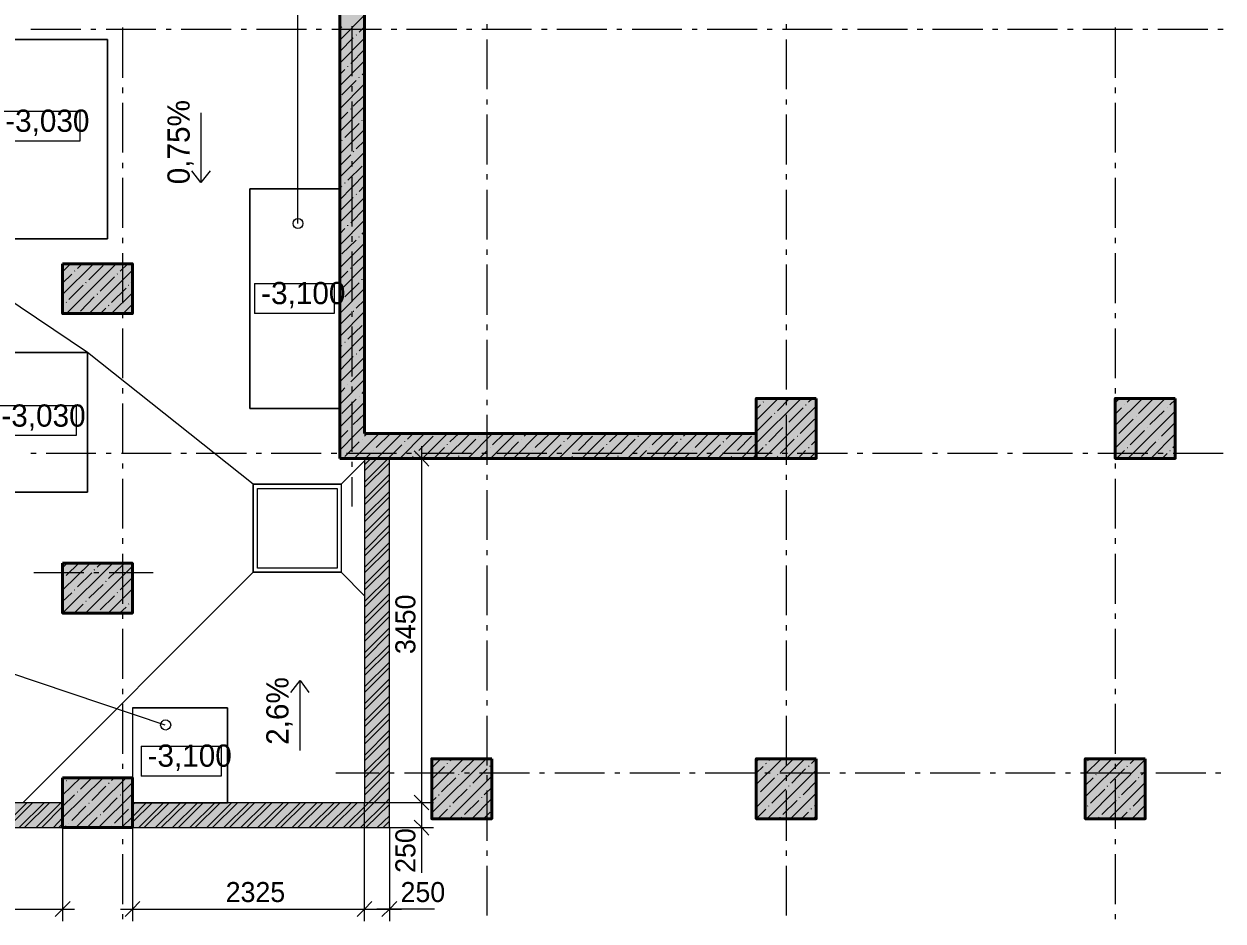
# Model space of a CAD drawing. Header units: millimetres. Extents: x -401725 to 250493, y 305116 to 802890.
# Drawn here: x -375120.402 to -375115.671, y 508982.904 to 508986.443 of the extents above; entities that cross this region are included whole.
import ezdxf

# ---------------------------------------------------------------- set-up
doc = ezdxf.new("R2010")
doc.units = ezdxf.units.MM
doc.layers.add('PDF _Геометрия', color=7, linetype='Continuous', true_color=0x1d1d1d)
doc.layers.add('PDF _Сплошная заливка', color=7, linetype='Continuous', true_color=0xffffff)
doc.layers.add('PDF _Текст', color=7, linetype='Continuous')

msp = doc.modelspace()

# ---------------------------------------------------------------- linework, layer by layer
at = {"layer": 'PDF _Геометрия', "color": 7, "lineweight": 9}
for points in [[(-375119.1564, 508984.8271), (-375119.1564, 508984.9254), (-375119.5114, 508984.9254), (-375119.5114, 508985.7921), (-375119.1564, 508985.7921), (-375119.1564, 508987.7603)], [(-375119.3214, 508985.6555), (-375119.3214, 508987.2421)], [(-375120.3747, 508986.4221), (-375120.1781, 508986.4221)], [(-375120.1381, 508986.4221), (-375120.1181, 508986.4221)], [(-375120.0781, 508986.4221), (-375119.8814, 508986.4221)], [(-375120.0131, 508986.4288), (-375120.0131, 508986.2305)], [(-375119.8414, 508986.4221), (-375119.8214, 508986.4221)], [(-375119.7814, 508986.4221), (-375119.5847, 508986.4221)], [(-375119.5447, 508986.4221), (-375119.5247, 508986.4221)], [(-375119.4847, 508986.4221), (-375119.2881, 508986.4221)], [(-375119.2497, 508986.4221), (-375119.2281, 508986.4221)], [(-375119.1881, 508986.4221), (-375118.9914, 508986.4221)], [(-375119.1081, 508986.4338), (-375119.1081, 508986.2371)], [(-375118.9531, 508986.4221), (-375118.9314, 508986.4221)], [(-375118.8931, 508986.4221), (-375118.6947, 508986.4221)], [(-375118.6564, 508986.4221), (-375118.6347, 508986.4221)], [(-375118.5964, 508986.4221), (-375118.3997, 508986.4221)], [(-375118.5764, 508986.4421), (-375118.5764, 508986.4221)], [(-375118.3597, 508986.4221), (-375118.3381, 508986.4221)], [(-375118.2997, 508986.4221), (-375118.1031, 508986.4221)], [(-375118.0631, 508986.4221), (-375118.0431, 508986.4221)], [(-375118.0031, 508986.4221), (-375117.8064, 508986.4221)], [(-375117.7664, 508986.4221), (-375117.7464, 508986.4221)], [(-375117.7064, 508986.4221), (-375117.5097, 508986.4221)], [(-375117.4697, 508986.4221), (-375117.4497, 508986.4221)], [(-375117.4097, 508986.4221), (-375117.2131, 508986.4221)], [(-375117.3947, 508986.4421), (-375117.3947, 508986.4221)], [(-375117.1747, 508986.4221), (-375117.1531, 508986.4221)], [(-375117.1131, 508986.4221), (-375116.9164, 508986.4221)], [(-375116.8781, 508986.4221), (-375116.8564, 508986.4221)], [(-375116.8181, 508986.4221), (-375116.6197, 508986.4221)], [(-375116.5814, 508986.4221), (-375116.5597, 508986.4221)], [(-375116.5214, 508986.4221), (-375116.3247, 508986.4221)], [(-375116.2847, 508986.4221), (-375116.2631, 508986.4221)], [(-375116.2247, 508986.4221), (-375116.0281, 508986.4221)], [(-375116.0964, 508986.4288), (-375116.0964, 508986.2305)], [(-375115.9881, 508986.4221), (-375115.9681, 508986.4221)], [(-375115.9281, 508986.4221), (-375115.7314, 508986.4221)], [(-375115.6914, 508986.4221), (-375115.6714, 508986.4221)], [(-375118.5764, 508986.3821), (-375118.5764, 508986.1855)], [(-375117.3947, 508986.3821), (-375117.3947, 508986.1855)], [(-375120.0131, 508986.1921), (-375120.0131, 508986.1705)], [(-375119.1081, 508986.1971), (-375119.1081, 508986.1771)], [(-375116.0964, 508986.1921), (-375116.0964, 508986.1705)], [(-375118.5764, 508986.1455), (-375118.5764, 508986.1255)], [(-375117.3947, 508986.1455), (-375117.3947, 508986.1255)], [(-375120.4964, 508986.0988), (-375120.1814, 508986.0988), (-375120.1814, 508985.9805), (-375120.4964, 508985.9805)], [(-375120.0131, 508986.1321), (-375120.0131, 508985.9355)], [(-375119.7047, 508986.0921), (-375119.7047, 508985.8171)], [(-375119.1081, 508986.1371), (-375119.1081, 508985.9405)], [(-375116.0964, 508986.1321), (-375116.0964, 508985.9355)], [(-375120.1514, 508985.1471), (-375121.5497, 508986.0871)], [(-375118.5764, 508986.0855), (-375118.5764, 508985.8888)], [(-375117.3947, 508986.0855), (-375117.3947, 508985.8888)], [(-375119.1081, 508985.9021), (-375119.1081, 508985.8805)], [(-375120.0131, 508985.8955), (-375120.0131, 508985.8738)], [(-375119.6681, 508985.8638), (-375119.7047, 508985.8171), (-375119.7397, 508985.8638)], [(-375116.0964, 508985.8955), (-375116.0964, 508985.8738)], [(-375120.0131, 508985.8355), (-375120.0131, 508985.6388)], [(-375119.1081, 508985.8405), (-375119.1081, 508985.6438)], [(-375118.5764, 508985.8505), (-375118.5764, 508985.8288)], [(-375117.3947, 508985.8505), (-375117.3947, 508985.8288)], [(-375116.0964, 508985.8355), (-375116.0964, 508985.6388)], [(-375118.5764, 508985.7888), (-375118.5764, 508985.5921)], [(-375117.3947, 508985.7888), (-375117.3947, 508985.5921)], [(-375120.0131, 508985.5988), (-375120.0131, 508985.5788)], [(-375119.1081, 508985.6055), (-375119.1081, 508985.5838)], [(-375116.0964, 508985.5988), (-375116.0964, 508985.5788)], [(-375120.0131, 508985.5388), (-375120.0131, 508985.3421)], [(-375119.1081, 508985.5455), (-375119.1081, 508985.3471)], [(-375118.5764, 508985.5538), (-375118.5764, 508985.5321)], [(-375117.3947, 508985.5538), (-375117.3947, 508985.5321)], [(-375116.0964, 508985.5388), (-375116.0964, 508985.3421)], [(-375118.5764, 508985.4938), (-375118.5764, 508985.2955)], [(-375117.3947, 508985.4938), (-375117.3947, 508985.2955)], [(-375119.4931, 508985.4188), (-375119.4931, 508985.3005)], [(-375119.493, 508985.4188), (-375119.1781, 508985.4188), (-375119.1781, 508985.3005), (-375119.493, 508985.3005)], [(-375120.0131, 508985.3021), (-375120.0131, 508985.2821)], [(-375119.1081, 508985.3088), (-375119.1081, 508985.2871)], [(-375116.0964, 508985.3021), (-375116.0964, 508985.2821)], [(-375120.0131, 508985.2421), (-375120.0131, 508985.0455)], [(-375119.1081, 508985.2488), (-375119.1081, 508985.0521)], [(-375118.5764, 508985.2571), (-375118.5764, 508985.2355)], [(-375117.3947, 508985.2571), (-375117.3947, 508985.2355)], [(-375116.0964, 508985.2421), (-375116.0964, 508985.0455)], [(-375118.5764, 508985.1971), (-375118.5764, 508985.0005)], [(-375117.3947, 508985.1971), (-375117.3947, 508985.0005)], [(-375119.4981, 508984.6271), (-375120.1514, 508985.1471)], [(-375120.0131, 508985.0055), (-375120.0131, 508984.9855)], [(-375119.1081, 508985.0121), (-375119.1081, 508984.9905)], [(-375116.0964, 508985.0055), (-375116.0964, 508984.9855)], [(-375118.5764, 508984.9605), (-375118.5764, 508984.9388)], [(-375117.3947, 508984.9605), (-375117.3947, 508984.9388)], [(-375120.5114, 508984.9371), (-375120.1964, 508984.9371), (-375120.1964, 508984.8188), (-375120.5114, 508984.8188)], [(-375120.0131, 508984.9455), (-375120.0131, 508984.7488)], [(-375119.1081, 508984.9521), (-375119.1081, 508984.7555)], [(-375116.0964, 508984.9455), (-375116.0964, 508984.7488)], [(-375118.5764, 508984.9005), (-375118.5764, 508984.7038)], [(-375117.3947, 508984.9005), (-375117.3947, 508984.7038)], [(-375118.7864, 508983.3705), (-375118.8331, 508983.3705), (-375118.8331, 508984.7771)], [(-375120.3547, 508984.7488), (-375120.3747, 508984.7488)], [(-375120.1181, 508984.7488), (-375120.3147, 508984.7488)], [(-375120.0581, 508984.7488), (-375120.0781, 508984.7488)], [(-375119.8214, 508984.7488), (-375120.0181, 508984.7488)], [(-375119.7614, 508984.7488), (-375119.7831, 508984.7488)], [(-375119.5247, 508984.7488), (-375119.7231, 508984.7488)], [(-375119.4647, 508984.7488), (-375119.4864, 508984.7488)], [(-375119.2297, 508984.7488), (-375119.4264, 508984.7488)], [(-375119.1681, 508984.7488), (-375119.1897, 508984.7488)], [(-375119.1481, 508984.7288), (-375119.1564, 508984.7288)], [(-375119.0581, 508984.7188), (-375119.1514, 508984.6271), (-375119.1514, 508984.2805)], [(-375119.1481, 508984.7288), (-375119.0581, 508984.7288), (-375119.0581, 508983.3705)], [(-375118.9331, 508984.7488), (-375119.1297, 508984.7488)], [(-375118.8731, 508984.7488), (-375118.8931, 508984.7488)], [(-375118.8764, 508984.7288), (-375118.8331, 508984.7288), (-375118.7864, 508984.7288)], [(-375118.6364, 508984.7488), (-375118.8331, 508984.7488)], [(-375118.5764, 508984.7488), (-375118.5964, 508984.7488)], [(-375118.3397, 508984.7488), (-375118.5364, 508984.7488)], [(-375118.2797, 508984.7488), (-375118.2997, 508984.7488)], [(-375118.0431, 508984.7488), (-375118.2397, 508984.7488)], [(-375117.9831, 508984.7488), (-375118.0031, 508984.7488)], [(-375117.7464, 508984.7488), (-375117.9431, 508984.7488)], [(-375117.6864, 508984.7488), (-375117.7081, 508984.7488)], [(-375117.4497, 508984.7488), (-375117.6464, 508984.7488)], [(-375117.3897, 508984.7488), (-375117.4114, 508984.7488)], [(-375117.1531, 508984.7488), (-375117.3514, 508984.7488)], [(-375117.0931, 508984.7488), (-375117.1147, 508984.7488)], [(-375116.8581, 508984.7488), (-375117.0547, 508984.7488)], [(-375116.7981, 508984.7488), (-375116.8181, 508984.7488)], [(-375116.5614, 508984.7488), (-375116.7581, 508984.7488)], [(-375116.5014, 508984.7488), (-375116.5214, 508984.7488)], [(-375116.2647, 508984.7488), (-375116.4614, 508984.7488)], [(-375116.2047, 508984.7488), (-375116.2247, 508984.7488)], [(-375115.9681, 508984.7488), (-375116.1647, 508984.7488)], [(-375115.9081, 508984.7488), (-375115.9281, 508984.7488)], [(-375115.6714, 508984.7488), (-375115.8681, 508984.7488)], [(-375120.0131, 508984.7088), (-375120.0131, 508984.6888)], [(-375119.1081, 508984.7155), (-375119.1081, 508984.6955)], [(-375116.0964, 508984.7088), (-375116.0964, 508984.6888)], [(-375120.0131, 508984.6488), (-375120.0131, 508984.4521)], [(-375119.1514, 508984.6271), (-375119.1514, 508984.2805), (-375119.498, 508984.2805), (-375119.1514, 508984.2805), (-375119.0581, 508984.1871)], [(-375119.1081, 508984.6555), (-375119.1081, 508984.5388)], [(-375118.5764, 508984.6638), (-375118.5764, 508984.6438)], [(-375117.3947, 508984.6638), (-375117.3947, 508984.6438)], [(-375116.0964, 508984.6488), (-375116.0964, 508984.4521)], [(-375118.5764, 508984.6038), (-375118.5764, 508984.4071)], [(-375117.3947, 508984.6038), (-375117.3947, 508984.4071)], [(-375119.8447, 508983.6771), (-375121.9546, 508984.3871)], [(-375120.0131, 508984.4138), (-375120.0131, 508984.3921)], [(-375116.0964, 508984.4138), (-375116.0964, 508984.3921)], [(-375120.0131, 508984.3521), (-375120.0131, 508984.1555)], [(-375118.5764, 508984.3671), (-375118.5764, 508984.3471)], [(-375117.3947, 508984.3671), (-375117.3947, 508984.3471)], [(-375116.0964, 508984.3521), (-375116.0964, 508984.1555)], [(-375120.1897, 508984.1188), (-375120.2497, 508984.1188), (-375120.2497, 508984.3154), (-375119.9747, 508984.3154), (-375119.9747, 508984.1688)], [(-375118.5764, 508984.3071), (-375118.5764, 508984.1105)], [(-375117.3947, 508984.3071), (-375117.3947, 508984.1105)], [(-375119.4981, 508984.2805), (-375120.4064, 508983.3705)], [(-375120.1664, 508984.2771), (-375120.3631, 508984.2771)], [(-375120.1064, 508984.2771), (-375120.1264, 508984.2771)], [(-375119.8931, 508984.2771), (-375120.0664, 508984.2771)], [(-375119.9747, 508984.1688), (-375119.9747, 508984.1188), (-375120.1897, 508984.1188)], [(-375120.0131, 508984.1171), (-375120.0131, 508984.0955)], [(-375116.0964, 508984.1171), (-375116.0964, 508984.0955)], [(-375120.0131, 508984.0571), (-375120.0131, 508983.8588)], [(-375118.5764, 508984.0705), (-375118.5764, 508984.0505)], [(-375117.3947, 508984.0705), (-375117.3947, 508984.0505)], [(-375116.0964, 508984.0571), (-375116.0964, 508983.8588)], [(-375118.5764, 508984.0105), (-375118.5764, 508983.8138)], [(-375117.3947, 508984.0105), (-375117.3947, 508983.8138)], [(-375120.0131, 508983.8205), (-375120.0131, 508983.7988)], [(-375119.3497, 508983.8055), (-375119.3131, 508983.8521), (-375119.2781, 508983.8055)], [(-375119.3131, 508983.5771), (-375119.3131, 508983.8521)], [(-375116.0964, 508983.8205), (-375116.0964, 508983.7988)], [(-375118.5764, 508983.7755), (-375118.5764, 508983.7538)], [(-375117.3947, 508983.7755), (-375117.3947, 508983.7538)], [(-375120.0131, 508983.7605), (-375120.0131, 508983.5638)], [(-375119.9747, 508983.7455), (-375119.5997, 508983.7455), (-375119.5997, 508983.3705)], [(-375119.9747, 508983.3705), (-375119.5997, 508983.3705), (-375119.5997, 508983.7454), (-375119.9747, 508983.7454), (-375119.9747, 508983.4688)], [(-375116.0964, 508983.7605), (-375116.0964, 508983.5638)], [(-375118.5764, 508983.7138), (-375118.5764, 508983.5171)], [(-375117.3947, 508983.7138), (-375117.3947, 508983.5171)], [(-375119.9397, 508983.5938), (-375119.6247, 508983.5938), (-375119.6247, 508983.4755), (-375119.9397, 508983.4755)], [(-375119.9397, 508983.5938), (-375119.9397, 508983.4755)], [(-375120.0131, 508983.5238), (-375120.0131, 508983.5038)], [(-375119.1714, 508983.4888), (-375119.0014, 508983.4888)], [(-375118.9614, 508983.4888), (-375118.9414, 508983.4888)], [(-375118.9014, 508983.4888), (-375118.7047, 508983.4888)], [(-375118.6647, 508983.4888), (-375118.6447, 508983.4888)], [(-375118.6047, 508983.4888), (-375118.4081, 508983.4888)], [(-375118.3681, 508983.4888), (-375118.3481, 508983.4888)], [(-375118.3081, 508983.4888), (-375118.1114, 508983.4888)], [(-375118.0714, 508983.4888), (-375118.0514, 508983.4888)], [(-375118.0114, 508983.4888), (-375117.8147, 508983.4888)], [(-375117.7764, 508983.4888), (-375117.7547, 508983.4888)], [(-375117.7147, 508983.4888), (-375117.5181, 508983.4888)], [(-375117.4797, 508983.4888), (-375117.4581, 508983.4888)], [(-375117.4197, 508983.4888), (-375117.2231, 508983.4888)], [(-375117.1831, 508983.4888), (-375117.1614, 508983.4888)], [(-375117.1231, 508983.4888), (-375116.9264, 508983.4888)], [(-375116.8864, 508983.4888), (-375116.8664, 508983.4888)], [(-375116.8264, 508983.4888), (-375116.6297, 508983.4888)], [(-375116.5897, 508983.4888), (-375116.5697, 508983.4888)], [(-375116.5297, 508983.4888), (-375116.3331, 508983.4888)], [(-375116.2931, 508983.4888), (-375116.2731, 508983.4888)], [(-375116.2331, 508983.4888), (-375116.0364, 508983.4888)], [(-375116.0964, 508983.5238), (-375116.0964, 508983.5038)], [(-375115.9964, 508983.4888), (-375115.9764, 508983.4888)], [(-375115.9364, 508983.4888), (-375115.7397, 508983.4888)], [(-375115.7014, 508983.4888), (-375115.6797, 508983.4888)], [(-375120.2497, 508983.4688), (-375119.9747, 508983.4688)], [(-375120.0131, 508983.4638), (-375120.0131, 508983.2671)], [(-375118.5764, 508983.4788), (-375118.5764, 508983.4571)], [(-375117.3947, 508983.4788), (-375117.3947, 508983.4571)], [(-375116.0964, 508983.4638), (-375116.0964, 508983.2671)], [(-375118.5764, 508983.4188), (-375118.5764, 508983.2205)], [(-375117.3947, 508983.4188), (-375117.3947, 508983.2205)], [(-375120.2497, 508983.3705), (-375121.2347, 508983.3705)], [(-375118.8331, 508983.3705), (-375119.0581, 508983.3705)], [(-375119.0581, 508982.9505), (-375119.0581, 508983.3704)], [(-375118.8331, 508983.2255), (-375118.8331, 508983.3704)], [(-375118.8331, 508983.2671), (-375118.8331, 508983.3221)], [(-375120.2497, 508983.2721), (-375120.2497, 508982.9505), (-375120.2497, 508982.9038)], [(-375119.9747, 508983.2721), (-375119.9747, 508982.9505), (-375119.9747, 508982.9038)], [(-375118.9597, 508983.2721), (-375118.8331, 508983.2721), (-375118.7864, 508983.2721)], [(-375118.9597, 508983.2721), (-375118.9597, 508982.9505), (-375118.9597, 508982.9038)], [(-375118.8331, 508983.0938), (-375118.8331, 508983.2671)], [(-375120.0131, 508983.2271), (-375120.0131, 508983.2071)], [(-375116.0964, 508983.2271), (-375116.0964, 508983.2071)], [(-375120.0131, 508983.1671), (-375120.0131, 508982.9705)], [(-375118.5764, 508983.1821), (-375118.5764, 508983.1605)], [(-375117.3947, 508983.1821), (-375117.3947, 508983.1605)], [(-375116.0964, 508983.1671), (-375116.0964, 508982.9705)], [(-375118.5764, 508983.1221), (-375118.5764, 508982.9255)], [(-375117.3947, 508983.1221), (-375117.3947, 508982.9255)], [(-375121.2814, 508982.9505), (-375120.2031, 508982.9505)], [(-375120.0214, 508982.9505), (-375119.0581, 508982.9505)], [(-375120.0131, 508982.9305), (-375120.0131, 508982.9105)], [(-375119.0581, 508982.9038), (-375119.0581, 508982.9505), (-375118.9131, 508982.9505)], [(-375118.9564, 508982.9505), (-375119.0097, 508982.9505)], [(-375118.7831, 508982.9505), (-375118.9564, 508982.9505)], [(-375116.0964, 508982.9305), (-375116.0964, 508982.9105)]]:
    msp.add_lwpolyline(points, dxfattribs=at)
at = {"layer": 'PDF _Геометрия', "color": 7, "lineweight": 40}
for points in [[(-375119.1564, 508987.7605), (-375119.1564, 508984.8272)], [(-375119.0581, 508984.8271), (-375119.0581, 508987.7603)], [(-375119.1564, 508984.7288), (-375117.5131, 508984.7288), (-375117.5131, 508984.8271), (-375119.0581, 508984.8271)], [(-375119.1564, 508984.8271), (-375119.1564, 508984.7288)]]:
    msp.add_lwpolyline(points, dxfattribs=at)
at = {"layer": 'PDF _Геометрия', "lineweight": 9}
for points in [[(-375119.1564, 508986.3788), (-375119.0581, 508986.4771)], [(-375119.1564, 508986.4238), (-375119.1481, 508986.4321)], [(-375119.0797, 508986.4105), (-375119.0581, 508986.4321)], [(-375119.1564, 508986.3338), (-375119.1031, 508986.3888)], [(-375119.1564, 508986.2888), (-375119.0581, 508986.3871)], [(-375119.0914, 508986.3988), (-375119.0897, 508986.4005)], [(-375119.1131, 508986.2871), (-375119.0581, 508986.3421)], [(-375119.1564, 508986.1988), (-375119.0581, 508986.2971)], [(-375119.1564, 508986.2438), (-375119.1364, 508986.2638)], [(-375119.1247, 508986.2755), (-375119.1247, 508986.2771)], [(-375119.0797, 508986.2305), (-375119.0797, 508986.2321)], [(-375119.0681, 508986.2421), (-375119.0581, 508986.2521)], [(-375119.1564, 508986.1088), (-375119.0581, 508986.2071)], [(-375119.1481, 508986.1638), (-375119.0914, 508986.2204)], [(-375119.1031, 508986.1188), (-375119.0581, 508986.1621)], [(-375119.1564, 508986.0188), (-375119.0581, 508986.1171)], [(-375119.1564, 508986.0638), (-375119.1247, 508986.0954)], [(-375119.1131, 508986.1071), (-375119.1131, 508986.1088)], [(-375119.1364, 508985.9955), (-375119.0797, 508986.0504)], [(-375119.0681, 508986.0621), (-375119.0681, 508986.0638)], [(-375119.1564, 508985.9288), (-375119.0581, 508986.0271)], [(-375119.1481, 508985.9838), (-375119.1464, 508985.9855)], [(-375119.0914, 508985.9505), (-375119.0581, 508985.9821)], [(-375119.1564, 508985.8388), (-375119.0581, 508985.9371)], [(-375119.1564, 508985.8838), (-375119.1131, 508985.9271)], [(-375119.1031, 508985.9388), (-375119.1014, 508985.9405)], [(-375119.1247, 508985.8271), (-375119.0681, 508985.8821)], [(-375119.1564, 508985.7488), (-375119.0581, 508985.8488)], [(-375119.1364, 508985.8155), (-375119.1347, 508985.8171)], [(-375119.1564, 508985.7938), (-375119.1481, 508985.8038)], [(-375119.1564, 508985.6605), (-375119.0581, 508985.7588)], [(-375119.1564, 508985.7055), (-375119.1031, 508985.7588)], [(-375119.0914, 508985.7705), (-375119.0897, 508985.7721)], [(-375119.0797, 508985.7821), (-375119.0581, 508985.8038)], [(-375119.1131, 508985.6588), (-375119.0581, 508985.7138)], [(-375119.1564, 508985.5705), (-375119.0581, 508985.6688)], [(-375119.1564, 508985.6155), (-375119.1364, 508985.6355)], [(-375119.1247, 508985.6471), (-375119.1247, 508985.6488)], [(-375119.0681, 508985.6138), (-375119.0581, 508985.6238)], [(-375119.1564, 508985.4805), (-375119.0581, 508985.5788)], [(-375119.1481, 508985.5355), (-375119.0914, 508985.5904)], [(-375119.0797, 508985.6021), (-375119.0797, 508985.6038)], [(-375119.1031, 508985.4905), (-375119.0581, 508985.5338)], [(-375120.2497, 508985.4655), (-375120.2181, 508985.4971)], [(-375120.2497, 508985.3755), (-375120.1281, 508985.4971)], [(-375120.2347, 508985.3005), (-375120.0381, 508985.4971)], [(-375120.1914, 508985.4788), (-375120.1731, 508985.4971)], [(-375120.1464, 508985.4338), (-375120.0897, 508985.4904)], [(-375120.0231, 508985.4671), (-375119.9931, 508985.4971)], [(-375119.1564, 508985.3905), (-375119.0581, 508985.4888)], [(-375119.1131, 508985.4788), (-375119.1131, 508985.4805)], [(-375120.2497, 508985.4205), (-375120.2131, 508985.4554)], [(-375120.2031, 508985.4671), (-375120.2014, 508985.4688)], [(-375120.1447, 508985.3005), (-375119.9747, 508985.4721)], [(-375120.1014, 508985.3888), (-375120.0447, 508985.4454)], [(-375120.0347, 508985.4555), (-375120.0331, 508985.4571)], [(-375119.1564, 508985.4355), (-375119.1247, 508985.4671)], [(-375119.0681, 508985.4338), (-375119.0681, 508985.4355)], [(-375120.2247, 508985.3555), (-375120.1681, 508985.4121)], [(-375120.1581, 508985.4221), (-375120.1564, 508985.4238)], [(-375120.0564, 508985.3438), (-375119.9997, 508985.4004)], [(-375120.0564, 508985.3005), (-375119.9747, 508985.3821)], [(-375119.9897, 508985.4121), (-375119.9881, 508985.4121)], [(-375119.9781, 508985.4221), (-375119.9747, 508985.4271)], [(-375119.1564, 508985.3005), (-375119.0581, 508985.3988)], [(-375119.1364, 508985.3671), (-375119.0797, 508985.4221)], [(-375120.2364, 508985.3438), (-375120.2347, 508985.3455)], [(-375120.1797, 508985.3105), (-375120.1247, 508985.3671)], [(-375120.1131, 508985.3771), (-375120.1114, 508985.3788)], [(-375120.0681, 508985.3321), (-375120.0664, 508985.3338)], [(-375120.0114, 508985.3005), (-375119.9747, 508985.3371)], [(-375119.1481, 508985.3555), (-375119.1464, 508985.3555)], [(-375119.0914, 508985.3221), (-375119.0581, 508985.3538)], [(-375120.2497, 508985.3305), (-375120.2481, 508985.3321)], [(-375120.1897, 508985.3005), (-375120.1897, 508985.3005)], [(-375120.0997, 508985.3005), (-375120.0797, 508985.3221)], [(-375119.1564, 508985.2105), (-375119.0581, 508985.3088)], [(-375119.1564, 508985.2555), (-375119.1131, 508985.2988)], [(-375119.1031, 508985.3105), (-375119.1014, 508985.3105)], [(-375119.1247, 508985.1988), (-375119.0681, 508985.2538)], [(-375119.1564, 508985.1205), (-375119.0581, 508985.2188)], [(-375119.1564, 508985.1655), (-375119.1481, 508985.1755)], [(-375119.1364, 508985.1871), (-375119.1347, 508985.1871)], [(-375119.0797, 508985.1538), (-375119.0581, 508985.1738)], [(-375119.1564, 508985.0755), (-375119.1031, 508985.1304)], [(-375119.1564, 508985.0305), (-375119.0581, 508985.1288)], [(-375119.0914, 508985.1421), (-375119.0897, 508985.1421)], [(-375119.1131, 508985.0305), (-375119.0581, 508985.0854)], [(-375119.1564, 508984.9421), (-375119.0581, 508985.0404)], [(-375119.1564, 508984.9855), (-375119.1364, 508985.0071)], [(-375119.1247, 508985.0188), (-375119.1247, 508985.0188)], [(-375119.1481, 508984.9055), (-375119.0914, 508984.9621)], [(-375119.0797, 508984.9738), (-375119.0797, 508984.9738)], [(-375119.0681, 508984.9855), (-375119.0581, 508984.9955)], [(-375117.5131, 508984.8788), (-375117.4264, 508984.9654)], [(-375117.5131, 508984.7888), (-375117.3364, 508984.9654)], [(-375117.4747, 508984.9621), (-375117.4714, 508984.9655)], [(-375117.4297, 508984.9171), (-375117.3814, 508984.9654)], [(-375117.3064, 508984.9505), (-375117.2914, 508984.9655)], [(-375116.0964, 508984.9488), (-375116.0797, 508984.9655)], [(-375116.0964, 508984.8588), (-375115.9897, 508984.9654)], [(-375116.0964, 508984.7688), (-375115.8997, 508984.9654)], [(-375116.0497, 508984.9505), (-375116.0347, 508984.9655)], [(-375116.0047, 508984.9055), (-375115.9481, 508984.9621)], [(-375115.8814, 508984.9405), (-375115.8597, 508984.9605)], [(-375119.1564, 508984.8521), (-375119.0581, 508984.9504)], [(-375117.5131, 508984.9238), (-375117.4964, 508984.9405)], [(-375117.4864, 508984.9505), (-375117.4847, 508984.9521)], [(-375117.4831, 508984.7288), (-375117.2764, 508984.9354)], [(-375117.3847, 508984.8721), (-375117.3281, 508984.9288)], [(-375117.3181, 508984.9405), (-375117.3164, 508984.9405)], [(-375116.0964, 508984.9038), (-375116.0714, 508984.9288)], [(-375116.0597, 508984.9405), (-375116.0597, 508984.9405)], [(-375116.0464, 508984.7288), (-375115.8597, 508984.9154)], [(-375115.9597, 508984.8621), (-375115.9031, 508984.9171)], [(-375115.8914, 508984.9288), (-375115.8914, 508984.9288)], [(-375119.1031, 508984.8621), (-375119.0581, 508984.9054)], [(-375119.0914, 508984.8271), (-375119.0581, 508984.8604)], [(-375117.5081, 508984.8388), (-375117.4514, 508984.8954)], [(-375117.4414, 508984.9055), (-375117.4397, 508984.9071)], [(-375117.3964, 508984.8621), (-375117.3947, 508984.8621)], [(-375117.3397, 508984.8271), (-375117.2831, 508984.8838)], [(-375116.0831, 508984.8271), (-375116.0264, 508984.8838)], [(-375116.0147, 508984.8955), (-375116.0147, 508984.8955)], [(-375115.9147, 508984.8171), (-375115.8597, 508984.8704)], [(-375119.1564, 508984.7621), (-375119.0914, 508984.8271)], [(-375119.1564, 508984.8071), (-375119.1364, 508984.8271)], [(-375119.1364, 508984.8271), (-375119.1247, 508984.8388)], [(-375119.1131, 508984.8505), (-375119.1131, 508984.8505)], [(-375119.0997, 508984.7288), (-375119.0014, 508984.8271)], [(-375119.0581, 508984.8171), (-375119.0464, 508984.8271)], [(-375119.0131, 508984.7721), (-375118.9564, 508984.8271)], [(-375119.0097, 508984.7288), (-375118.9114, 508984.8271)], [(-375118.9197, 508984.7288), (-375118.8214, 508984.8271)], [(-375118.8897, 508984.8055), (-375118.8664, 508984.8271)], [(-375118.8447, 508984.7605), (-375118.7881, 508984.8171)], [(-375118.8297, 508984.7288), (-375118.7314, 508984.8271)], [(-375118.7414, 508984.7288), (-375118.6414, 508984.8271)], [(-375118.7214, 508984.7938), (-375118.6864, 508984.8271)], [(-375118.6514, 508984.7288), (-375118.5531, 508984.8271)], [(-375118.6081, 508984.8171), (-375118.6081, 508984.8171)], [(-375118.5614, 508984.7288), (-375118.4631, 508984.8271)], [(-375118.5531, 508984.7821), (-375118.5081, 508984.8271)], [(-375118.4714, 508984.7288), (-375118.3731, 508984.8271)], [(-375118.4281, 508984.8171), (-375118.4181, 508984.8271)], [(-375118.3847, 508984.7721), (-375118.3281, 508984.8271)], [(-375118.3814, 508984.7288), (-375118.2831, 508984.8271)], [(-375118.2914, 508984.7288), (-375118.1931, 508984.8271)], [(-375118.2597, 508984.8055), (-375118.2381, 508984.8271)], [(-375118.2147, 508984.7605), (-375118.1597, 508984.8171)], [(-375118.2014, 508984.7288), (-375118.1031, 508984.8271)], [(-375118.1114, 508984.7288), (-375118.0131, 508984.8271)], [(-375118.0914, 508984.7938), (-375118.0581, 508984.8271)], [(-375118.0214, 508984.7288), (-375117.9231, 508984.8271)], [(-375117.9797, 508984.8171), (-375117.9781, 508984.8171)], [(-375117.9331, 508984.7288), (-375117.8347, 508984.8271)], [(-375117.9231, 508984.7821), (-375117.8781, 508984.8271)], [(-375117.8431, 508984.7288), (-375117.7447, 508984.8271)], [(-375117.7997, 508984.8171), (-375117.7897, 508984.8271)], [(-375117.7547, 508984.7721), (-375117.6997, 508984.8271)], [(-375117.7531, 508984.7288), (-375117.6547, 508984.8271)], [(-375117.6631, 508984.7288), (-375117.5647, 508984.8271)], [(-375117.6314, 508984.8055), (-375117.6097, 508984.8271)], [(-375117.5864, 508984.7605), (-375117.5314, 508984.8171)], [(-375117.4631, 508984.7938), (-375117.4081, 508984.8504)], [(-375117.3931, 508984.7288), (-375117.2764, 508984.8454)], [(-375117.3514, 508984.8171), (-375117.3497, 508984.8171)], [(-375116.0931, 508984.8171), (-375116.0931, 508984.8171)], [(-375116.0381, 508984.7821), (-375115.9814, 508984.8388)], [(-375115.9697, 508984.8505), (-375115.9697, 508984.8505)], [(-375115.9564, 508984.7288), (-375115.8597, 508984.8254)], [(-375119.1364, 508984.7371), (-375119.0797, 508984.7938)], [(-375119.0681, 508984.8055), (-375119.0681, 508984.8055)], [(-375118.9647, 508984.7288), (-375118.9114, 508984.7821)], [(-375118.8997, 508984.7938), (-375118.8997, 508984.7955)], [(-375118.7847, 508984.7288), (-375118.7431, 508984.7721)], [(-375118.7314, 508984.7821), (-375118.7314, 508984.7838)], [(-375118.6764, 508984.7488), (-375118.6197, 508984.8054)], [(-375118.5631, 508984.7721), (-375118.5631, 508984.7721)], [(-375118.5081, 508984.7371), (-375118.4514, 508984.7938)], [(-375118.4397, 508984.8055), (-375118.4397, 508984.8055)], [(-375118.3364, 508984.7288), (-375118.2831, 508984.7821)], [(-375118.2714, 508984.7938), (-375118.2714, 508984.7955)], [(-375118.1564, 508984.7288), (-375118.1147, 508984.7721)], [(-375118.1031, 508984.7821), (-375118.1031, 508984.7838)], [(-375118.0464, 508984.7488), (-375117.9914, 508984.8054)], [(-375117.9347, 508984.7721), (-375117.9347, 508984.7721)], [(-375117.8781, 508984.7371), (-375117.8231, 508984.7938)], [(-375117.8114, 508984.8055), (-375117.8097, 508984.8055)], [(-375117.7081, 508984.7288), (-375117.6547, 508984.7821)], [(-375117.6431, 508984.7938), (-375117.6414, 508984.7955)], [(-375117.5731, 508984.7288), (-375117.5131, 508984.7888)], [(-375117.5131, 508984.7438), (-375117.4864, 508984.7721)], [(-375117.4747, 508984.7821), (-375117.4731, 508984.7838)], [(-375117.4181, 508984.7488), (-375117.3631, 508984.8054)], [(-375117.3064, 508984.7721), (-375117.3047, 508984.7721)], [(-375117.2947, 508984.7821), (-375117.2764, 508984.8005)], [(-375116.0497, 508984.7721), (-375116.0481, 508984.7721)], [(-375115.9931, 508984.7371), (-375115.9364, 508984.7938)], [(-375115.9247, 508984.8055), (-375115.9247, 508984.8055)], [(-375115.8697, 508984.7721), (-375115.8597, 508984.7805)], [(-375119.0547, 508984.7288), (-375119.0347, 508984.7488)], [(-375119.0231, 508984.7605), (-375119.0231, 508984.7605)], [(-375118.8747, 508984.7288), (-375118.8664, 508984.7371)], [(-375118.8547, 508984.7488), (-375118.8547, 508984.7505)], [(-375118.6864, 508984.7371), (-375118.6864, 508984.7388)], [(-375118.6064, 508984.7288), (-375118.5747, 508984.7604)], [(-375118.4264, 508984.7288), (-375118.4064, 508984.7488)], [(-375118.3947, 508984.7605), (-375118.3947, 508984.7605)], [(-375118.2464, 508984.7288), (-375118.2381, 508984.7371)], [(-375118.2264, 508984.7488), (-375118.2264, 508984.7505)], [(-375118.0581, 508984.7371), (-375118.0581, 508984.7388)], [(-375117.9781, 508984.7288), (-375117.9464, 508984.7604)], [(-375117.7981, 508984.7288), (-375117.7781, 508984.7488)], [(-375117.7664, 508984.7605), (-375117.7664, 508984.7605)], [(-375117.6181, 508984.7288), (-375117.6097, 508984.7371)], [(-375117.5981, 508984.7488), (-375117.5964, 508984.7505)], [(-375117.5281, 508984.7288), (-375117.5131, 508984.7438)], [(-375117.4297, 508984.7371), (-375117.4281, 508984.7388)], [(-375117.3481, 508984.7288), (-375117.3181, 508984.7604)], [(-375117.3031, 508984.7288), (-375117.2764, 508984.7554)], [(-375116.0914, 508984.7288), (-375116.0597, 508984.7604)], [(-375115.9114, 508984.7288), (-375115.8914, 508984.7488)], [(-375115.8814, 508984.7605), (-375115.8797, 508984.7605)], [(-375115.8664, 508984.7288), (-375115.8597, 508984.7355)], [(-375120.2497, 508984.2971), (-375120.2314, 508984.3155)], [(-375120.2497, 508984.2088), (-375120.1414, 508984.3154)], [(-375120.2497, 508984.1188), (-375120.0514, 508984.3154)], [(-375120.2364, 508984.2671), (-375120.1864, 508984.3154)], [(-375120.1597, 508984.1188), (-375119.9747, 508984.3038)], [(-375120.1131, 508984.3005), (-375120.0964, 508984.3155)], [(-375120.0681, 508984.2555), (-375120.0114, 508984.3104)], [(-375120.2481, 508984.2555), (-375120.2464, 508984.2555)], [(-375120.1914, 508984.2221), (-375120.1347, 508984.2771)], [(-375120.1247, 508984.2888), (-375120.1231, 508984.2905)], [(-375120.0797, 508984.2438), (-375120.0781, 508984.2455)], [(-375120.0231, 508984.2105), (-375119.9747, 508984.2588)], [(-375120.2497, 508984.1638), (-375120.2131, 508984.1988)], [(-375120.2031, 508984.2105), (-375120.2014, 508984.2105)], [(-375120.1464, 508984.1771), (-375120.0897, 508984.2321)], [(-375120.0697, 508984.1188), (-375119.9747, 508984.2138)], [(-375120.0347, 508984.1988), (-375120.0331, 508984.2005)], [(-375120.2047, 508984.1188), (-375120.1681, 508984.1538)], [(-375120.1581, 508984.1655), (-375120.1564, 508984.1655)], [(-375120.1014, 508984.1321), (-375120.0447, 508984.1871)], [(-375119.9897, 508984.1538), (-375119.9881, 508984.1555)], [(-375119.9781, 508984.1655), (-375119.9747, 508984.1688)], [(-375120.1131, 508984.1205), (-375120.1114, 508984.1221)], [(-375120.0247, 508984.1188), (-375119.9997, 508984.1421)], [(-375119.9797, 508984.1188), (-375119.9747, 508984.1238)], [(-375118.7931, 508983.5088), (-375118.7581, 508983.5438)], [(-375118.7931, 508983.4188), (-375118.6681, 508983.5438)], [(-375118.7931, 508983.3305), (-375118.5781, 508983.5438)], [(-375118.7214, 508983.5371), (-375118.7131, 508983.5438)], [(-375118.6764, 508983.4921), (-375118.6231, 508983.5438)], [(-375117.5131, 508983.5321), (-375117.5014, 508983.5438)], [(-375117.5131, 508983.4421), (-375117.4114, 508983.5438)], [(-375117.5131, 508983.3521), (-375117.3214, 508983.5438)], [(-375117.4631, 508983.5371), (-375117.4564, 508983.5438)], [(-375117.4181, 508983.4921), (-375117.3664, 508983.5438)], [(-375117.2947, 508983.5255), (-375117.2764, 508983.5438)], [(-375116.2147, 508983.4838), (-375116.1531, 508983.5438)], [(-375116.2147, 508983.3938), (-375116.0647, 508983.5438)], [(-375116.2097, 508983.3071), (-375115.9781, 508983.5404)], [(-375116.2064, 508983.5371), (-375116.1981, 508983.5438)], [(-375116.1614, 508983.4921), (-375116.1097, 508983.5438)], [(-375116.0381, 508983.5255), (-375116.0197, 508983.5438)], [(-375118.7931, 508983.4638), (-375118.7431, 508983.5138)], [(-375118.7314, 508983.5255), (-375118.7314, 508983.5271)], [(-375118.6314, 508983.4471), (-375118.5747, 508983.5038)], [(-375118.5631, 508983.5138), (-375118.5631, 508983.5155)], [(-375117.5131, 508983.4871), (-375117.4864, 508983.5138)], [(-375117.4747, 508983.5255), (-375117.4731, 508983.5271)], [(-375117.4681, 508983.3071), (-375117.2764, 508983.4988)], [(-375117.3731, 508983.4471), (-375117.3181, 508983.5038)], [(-375117.3064, 508983.5138), (-375117.3047, 508983.5155)], [(-375116.1164, 508983.4471), (-375116.0597, 508983.5038)], [(-375116.0497, 508983.5138), (-375116.0481, 508983.5155)], [(-375115.9931, 508983.4805), (-375115.9781, 508983.4955)], [(-375120.2497, 508983.4005), (-375120.1797, 508983.4688)], [(-375120.2497, 508983.3105), (-375120.0897, 508983.4688)], [(-375120.2497, 508983.4438), (-375120.2481, 508983.4471)], [(-375120.2364, 508983.4588), (-375120.2347, 508983.4588)], [(-375120.1981, 508983.2721), (-375119.9997, 508983.4688)], [(-375120.1797, 508983.4238), (-375120.1347, 508983.4688)], [(-375120.0681, 508983.4471), (-375120.0664, 508983.4471)], [(-375120.0564, 508983.4588), (-375120.0447, 508983.4688)], [(-375120.0114, 508983.4138), (-375119.9747, 508983.4504)], [(-375118.7547, 508983.4138), (-375118.6981, 508983.4688)], [(-375118.7247, 508983.3071), (-375118.5564, 508983.4754)], [(-375118.6864, 508983.4805), (-375118.6864, 508983.4821)], [(-375117.4964, 508983.4138), (-375117.4414, 508983.4688)], [(-375117.4297, 508983.4805), (-375117.4281, 508983.4821)], [(-375117.3281, 508983.4021), (-375117.2764, 508983.4538)], [(-375116.2147, 508983.4388), (-375116.1831, 508983.4688)], [(-375116.1731, 508983.4805), (-375116.1714, 508983.4821)], [(-375116.1214, 508983.3071), (-375115.9781, 508983.4504)], [(-375116.0714, 508983.4021), (-375116.0147, 508983.4588)], [(-375116.0047, 508983.4688), (-375116.0031, 508983.4705)], [(-375120.2497, 508983.3555), (-375120.2031, 508983.4021)], [(-375120.1914, 508983.4138), (-375120.1897, 508983.4138)], [(-375120.1347, 508983.3788), (-375120.0797, 508983.4354)], [(-375120.1081, 508983.2721), (-375119.9747, 508983.4054)], [(-375120.0231, 508983.4021), (-375120.0214, 508983.4021)], [(-375118.7664, 508983.4021), (-375118.7647, 508983.4021)], [(-375118.7097, 508983.3688), (-375118.6531, 508983.4238)], [(-375118.6414, 508983.4355), (-375118.6414, 508983.4371)], [(-375118.5864, 508983.4021), (-375118.5564, 508983.4305)], [(-375117.5081, 508983.4021), (-375117.5081, 508983.4021)], [(-375117.4514, 508983.3688), (-375117.3964, 508983.4238)], [(-375117.3847, 508983.4355), (-375117.3847, 508983.4371)], [(-375117.3781, 508983.3071), (-375117.2764, 508983.4088)], [(-375116.1947, 508983.3688), (-375116.1381, 508983.4238)], [(-375116.1281, 508983.4355), (-375116.1264, 508983.4371)], [(-375116.0264, 508983.3571), (-375115.9781, 508983.4054)], [(-375120.2131, 508983.3005), (-375120.1581, 508983.3571)], [(-375120.1464, 508983.3688), (-375120.1447, 508983.3688)], [(-375120.0897, 508983.3338), (-375120.0347, 508983.3904)], [(-375119.9781, 508983.3571), (-375119.9764, 508983.3588)], [(-375118.7931, 508983.3755), (-375118.7764, 508983.3905)], [(-375118.7214, 508983.3571), (-375118.7197, 508983.3588)], [(-375118.6647, 508983.3238), (-375118.6081, 508983.3788)], [(-375118.6347, 508983.3071), (-375118.5564, 508983.3871)], [(-375118.5964, 508983.3905), (-375118.5964, 508983.3921)], [(-375117.4631, 508983.3571), (-375117.4631, 508983.3588)], [(-375117.4081, 508983.3238), (-375117.3514, 508983.3788)], [(-375117.3397, 508983.3905), (-375117.3397, 508983.3921)], [(-375117.2947, 508983.3455), (-375117.2947, 508983.3471)], [(-375117.2831, 508983.3571), (-375117.2764, 508983.3638)], [(-375116.2064, 508983.3571), (-375116.2047, 508983.3588)], [(-375116.1497, 508983.3238), (-375116.0931, 508983.3788)], [(-375116.0831, 508983.3905), (-375116.0814, 508983.3921)], [(-375116.0381, 508983.3455), (-375116.0364, 508983.3471)], [(-375116.0314, 508983.3071), (-375115.9781, 508983.3604)], [(-375120.1531, 508983.2721), (-375120.1131, 508983.3121)], [(-375120.1014, 508983.3238), (-375120.0997, 508983.3238)], [(-375120.0447, 508983.2905), (-375119.9897, 508983.3454)], [(-375120.0181, 508983.2721), (-375119.9747, 508983.3154)], [(-375118.7697, 508983.3071), (-375118.7314, 508983.3454)], [(-375118.6764, 508983.3121), (-375118.6747, 508983.3138)], [(-375118.5897, 508983.3071), (-375118.5631, 508983.3338)], [(-375117.5131, 508983.3071), (-375117.4747, 508983.3454)], [(-375117.4181, 508983.3121), (-375117.4181, 508983.3138)], [(-375117.3331, 508983.3071), (-375117.3064, 508983.3338)], [(-375117.2881, 508983.3071), (-375117.2764, 508983.3188)], [(-375116.1614, 508983.3121), (-375116.1597, 508983.3138)], [(-375116.0764, 508983.3071), (-375116.0497, 508983.3338)], [(-375115.9814, 508983.3121), (-375115.9781, 508983.3154)], [(-375120.2431, 508983.2721), (-375120.2364, 508983.2788)], [(-375120.2247, 508983.2905), (-375120.2247, 508983.2905)], [(-375120.0564, 508983.2788), (-375120.0564, 508983.2788)]]:
    msp.add_lwpolyline(points, dxfattribs=at)
at = {"layer": 'PDF _Геометрия', "color": 7, "lineweight": 9}
for points in [[(-375120.6231, 508985.5955), (-375120.6231, 508986.3821), (-375120.0731, 508986.3821), (-375120.0731, 508985.5955)], [(-375120.6231, 508986.3821), (-375120.6231, 508985.5955), (-375120.0731, 508985.5955), (-375120.0731, 508986.3821)], [(-375119.1564, 508985.7921), (-375119.5114, 508985.7921), (-375119.5114, 508984.9255), (-375119.1564, 508984.9255)], [(-375119.9747, 508985.3005), (-375120.2497, 508985.3005), (-375120.2497, 508985.4971), (-375119.9747, 508985.4971)], [(-375120.5447, 508984.5955), (-375120.5447, 508985.1471), (-375120.1514, 508985.1471), (-375120.1514, 508984.5955)], [(-375120.5447, 508985.1471), (-375120.5447, 508984.5955), (-375120.1514, 508984.5955), (-375120.1514, 508985.1471)], [(-375119.1514, 508984.6271), (-375119.4981, 508984.6271)], [(-375119.4981, 508984.6271), (-375119.4981, 508984.2805)], [(-375119.4814, 508984.6105), (-375119.1664, 508984.6105), (-375119.1664, 508984.2955), (-375119.4814, 508984.2955)]]:
    msp.add_lwpolyline(points, close=True, dxfattribs=at)
at = {"layer": 'PDF _Геометрия', "color": 7, "lineweight": 40}
for points in [[(-375120.2497, 508985.4971), (-375120.2497, 508985.3005), (-375119.9747, 508985.3005), (-375119.9747, 508985.4971)], [(-375117.2764, 508984.9655), (-375117.5131, 508984.9655), (-375117.5131, 508984.7288), (-375117.2764, 508984.7288)], [(-375115.8597, 508984.9655), (-375116.0964, 508984.9655), (-375116.0964, 508984.7288), (-375115.8597, 508984.7288)], [(-375120.2497, 508984.3155), (-375120.2497, 508984.1188), (-375119.9747, 508984.1188), (-375119.9747, 508984.3155)], [(-375118.5564, 508983.5438), (-375118.7931, 508983.5438), (-375118.7931, 508983.3071), (-375118.5564, 508983.3071)], [(-375117.2764, 508983.5438), (-375117.5131, 508983.5438), (-375117.5131, 508983.3071), (-375117.2764, 508983.3071)], [(-375115.9781, 508983.5438), (-375116.2147, 508983.5438), (-375116.2147, 508983.3071), (-375115.9781, 508983.3071)], [(-375120.2497, 508983.4688), (-375120.2497, 508983.2721), (-375119.9747, 508983.2721), (-375119.9747, 508983.4688)]]:
    msp.add_lwpolyline(points, close=True, dxfattribs=at)
at = {"layer": 'PDF _Геометрия', "color": 24, "lineweight": 9, "true_color": 0x8f1d1d}
for points in [[(-375119.0581, 508984.7038), (-375119.0331, 508984.7288)], [(-375119.0581, 508984.6355), (-375118.9647, 508984.7288)], [(-375119.0581, 508984.6805), (-375119.0097, 508984.7288)], [(-375119.0581, 508984.6138), (-375118.9597, 508984.7121)], [(-375119.0581, 508984.5688), (-375118.9597, 508984.6671)], [(-375119.0581, 508984.5455), (-375118.9597, 508984.6438)], [(-375119.0581, 508984.5005), (-375118.9597, 508984.5988)], [(-375119.0581, 508984.4788), (-375118.9597, 508984.5771)], [(-375119.0581, 508984.4338), (-375118.9597, 508984.5321)], [(-375119.0581, 508984.4105), (-375118.9597, 508984.5088)], [(-375119.0581, 508984.3655), (-375118.9597, 508984.4654)], [(-375119.0581, 508984.3438), (-375118.9597, 508984.4421)], [(-375119.0581, 508984.2988), (-375118.9597, 508984.3971)], [(-375119.0581, 508984.2771), (-375118.9597, 508984.3754)], [(-375119.0581, 508984.2321), (-375118.9597, 508984.3304)], [(-375119.0581, 508984.2088), (-375118.9597, 508984.3071)], [(-375119.0581, 508984.1638), (-375118.9597, 508984.2621)], [(-375119.0581, 508984.1421), (-375118.9597, 508984.2404)], [(-375119.0581, 508984.0971), (-375118.9597, 508984.1954)], [(-375119.0581, 508984.0738), (-375118.9597, 508984.1721)], [(-375119.0581, 508984.0288), (-375118.9597, 508984.1271)], [(-375119.0581, 508984.0071), (-375118.9597, 508984.1054)], [(-375119.0581, 508983.9621), (-375118.9597, 508984.0604)], [(-375119.0581, 508983.9388), (-375118.9597, 508984.0388)], [(-375119.0581, 508983.8955), (-375118.9597, 508983.9938)], [(-375119.0581, 508983.8721), (-375118.9597, 508983.9704)], [(-375119.0581, 508983.8271), (-375118.9597, 508983.9254)], [(-375119.0581, 508983.8055), (-375118.9597, 508983.9038)], [(-375119.0581, 508983.7605), (-375118.9597, 508983.8588)], [(-375119.0581, 508983.7371), (-375118.9597, 508983.8354)], [(-375119.0581, 508983.6921), (-375118.9597, 508983.7904)], [(-375119.0581, 508983.6705), (-375118.9597, 508983.7688)], [(-375119.0581, 508983.6255), (-375118.9597, 508983.7238)], [(-375119.0581, 508983.6021), (-375118.9597, 508983.7004)], [(-375119.0581, 508983.5571), (-375118.9597, 508983.6571)], [(-375119.0581, 508983.5355), (-375118.9597, 508983.6338)], [(-375119.0581, 508983.4905), (-375118.9597, 508983.5888)], [(-375119.0581, 508983.4688), (-375118.9597, 508983.5671)], [(-375119.0581, 508983.4238), (-375118.9597, 508983.5221)], [(-375119.0581, 508983.4005), (-375118.9597, 508983.4988)], [(-375119.0431, 508983.3705), (-375118.9597, 508983.4538)], [(-375119.0214, 508983.3705), (-375118.9597, 508983.4321)], [(-375120.4897, 508983.2721), (-375120.3914, 508983.3704)], [(-375120.4664, 508983.2721), (-375120.3681, 508983.3704)], [(-375120.4214, 508983.2721), (-375120.3231, 508983.3704)], [(-375120.3997, 508983.2721), (-375120.3014, 508983.3704)], [(-375120.3547, 508983.2721), (-375120.2564, 508983.3704)], [(-375120.3314, 508983.2721), (-375120.2497, 508983.3554)], [(-375119.9747, 508983.3605), (-375119.9647, 508983.3705)], [(-375119.9747, 508983.3154), (-375119.9197, 508983.3704)], [(-375119.9747, 508983.2938), (-375119.8964, 508983.3704)], [(-375119.9497, 508983.2721), (-375119.8514, 508983.3704)], [(-375119.9281, 508983.2721), (-375119.8297, 508983.3704)], [(-375119.8831, 508983.2721), (-375119.7847, 508983.3704)], [(-375119.8614, 508983.2721), (-375119.7614, 508983.3704)], [(-375119.8164, 508983.2721), (-375119.7181, 508983.3704)], [(-375119.7931, 508983.2721), (-375119.6947, 508983.3704)], [(-375119.7481, 508983.2721), (-375119.6497, 508983.3704)], [(-375119.7264, 508983.2721), (-375119.6281, 508983.3704)], [(-375119.6814, 508983.2721), (-375119.5831, 508983.3704)], [(-375119.6581, 508983.2721), (-375119.5597, 508983.3704)], [(-375119.6131, 508983.2721), (-375119.5147, 508983.3704)], [(-375119.5914, 508983.2721), (-375119.4931, 508983.3704)], [(-375119.5464, 508983.2721), (-375119.4481, 508983.3704)], [(-375119.5231, 508983.2721), (-375119.4247, 508983.3704)], [(-375119.4797, 508983.2721), (-375119.3797, 508983.3704)], [(-375119.4564, 508983.2721), (-375119.3581, 508983.3704)], [(-375119.4114, 508983.2721), (-375119.3131, 508983.3704)], [(-375119.3897, 508983.2721), (-375119.2914, 508983.3704)], [(-375119.3447, 508983.2721), (-375119.2464, 508983.3704)], [(-375119.3214, 508983.2721), (-375119.2231, 508983.3704)], [(-375119.2764, 508983.2721), (-375119.1781, 508983.3704)], [(-375119.2547, 508983.2721), (-375119.1564, 508983.3704)], [(-375119.2097, 508983.2721), (-375119.1114, 508983.3704)], [(-375119.1864, 508983.2721), (-375119.0881, 508983.3704)], [(-375119.1414, 508983.2721), (-375119.0431, 508983.3704)], [(-375119.1197, 508983.2721), (-375119.0214, 508983.3704)], [(-375119.0747, 508983.2721), (-375118.9764, 508983.3704)], [(-375119.0531, 508983.2721), (-375118.9597, 508983.3638)], [(-375118.9764, 508983.3705), (-375118.9597, 508983.3871)], [(-375120.2864, 508983.2721), (-375120.2497, 508983.3105)], [(-375119.0081, 508983.2721), (-375118.9597, 508983.3188)], [(-375120.2647, 508983.2721), (-375120.2497, 508983.2871)], [(-375118.9847, 508983.2721), (-375118.9597, 508983.2971)]]:
    msp.add_lwpolyline(points, dxfattribs=at)
at = {"layer": 'PDF _Геометрия', "color": 16, "lineweight": 20, "true_color": 0x800000}
for points in [[(-375119.0581, 508984.7288), (-375119.0581, 508983.3705)], [(-375118.9597, 508983.3705), (-375118.9597, 508984.7287), (-375119.0581, 508984.7287)], [(-375119.0581, 508983.3705), (-375119.9747, 508983.3705), (-375119.9747, 508983.2721)], [(-375119.9747, 508983.2721), (-375118.9598, 508983.2721), (-375118.9598, 508983.3704)]]:
    msp.add_lwpolyline(points, dxfattribs=at)
at = {"layer": 'PDF _Геометрия', "color": 7, "lineweight": 18}
for points in [[(-375118.8631, 508984.7588), (-375118.8331, 508984.7288), (-375118.8047, 508984.6988)], [(-375118.8631, 508983.4004), (-375118.8331, 508983.3705), (-375118.8047, 508983.3421)], [(-375118.8631, 508983.3021), (-375118.8331, 508983.2721), (-375118.8047, 508983.2421)], [(-375120.2197, 508982.9804), (-375120.2497, 508982.9505), (-375120.2797, 508982.9221)], [(-375119.9447, 508982.9804), (-375119.9747, 508982.9505), (-375120.0031, 508982.9221)], [(-375119.0297, 508982.9804), (-375119.0581, 508982.9505), (-375119.0881, 508982.9221)], [(-375118.9314, 508982.9804), (-375118.9597, 508982.9505), (-375118.9897, 508982.9221)]]:
    msp.add_lwpolyline(points, dxfattribs=at)
at = {"layer": 'PDF _Геометрия', "color": 16, "lineweight": 20, "true_color": 0x800000}
msp.add_lwpolyline([(-375121.2347, 508983.2721), (-375120.2498, 508983.2721), (-375120.2498, 508983.3704), (-375121.2347, 508983.3704)], close=True, dxfattribs=at)
at = {"layer": 'PDF _Геометрия', "color": 7, "lineweight": 5}
for points in [[(-375119.3397, 508985.6555), (-375119.3397, 508985.6671), (-375119.3314, 508985.6755), (-375119.3214, 508985.6755)], [(-375119.3214, 508985.6755), (-375119.3114, 508985.6755), (-375119.3014, 508985.6671), (-375119.3014, 508985.6555)], [(-375119.3214, 508985.6355), (-375119.3314, 508985.6355), (-375119.3397, 508985.6455), (-375119.3397, 508985.6555)], [(-375119.3014, 508985.6555), (-375119.3014, 508985.6455), (-375119.3114, 508985.6355), (-375119.3214, 508985.6355)], [(-375119.8631, 508983.6771), (-375119.8631, 508983.6888), (-375119.8547, 508983.6971), (-375119.8431, 508983.6971)], [(-375119.8431, 508983.6971), (-375119.8331, 508983.6971), (-375119.8231, 508983.6888), (-375119.8231, 508983.6771)], [(-375119.8431, 508983.6571), (-375119.8547, 508983.6571), (-375119.8631, 508983.6671), (-375119.8631, 508983.6771)], [(-375119.8231, 508983.6771), (-375119.8231, 508983.6671), (-375119.8331, 508983.6571), (-375119.8431, 508983.6571)]]:
    msp.add_open_spline(points, degree=3, dxfattribs=at)
at = {"layer": 'PDF _Геометрия', "color": 7, "lineweight": 9}
for points in [[(-375119.3397, 508985.6555), (-375119.3397, 508985.6671), (-375119.3314, 508985.6755), (-375119.3214, 508985.6755)], [(-375119.3214, 508985.6755), (-375119.3114, 508985.6755), (-375119.3014, 508985.6671), (-375119.3014, 508985.6555)], [(-375119.3214, 508985.6355), (-375119.3314, 508985.6355), (-375119.3397, 508985.6455), (-375119.3397, 508985.6555)], [(-375119.3014, 508985.6555), (-375119.3014, 508985.6455), (-375119.3114, 508985.6355), (-375119.3214, 508985.6355)], [(-375119.8631, 508983.6771), (-375119.8631, 508983.6888), (-375119.8547, 508983.6971), (-375119.8431, 508983.6971)], [(-375119.8431, 508983.6971), (-375119.8331, 508983.6971), (-375119.8231, 508983.6888), (-375119.8231, 508983.6771)], [(-375119.8431, 508983.6571), (-375119.8547, 508983.6571), (-375119.8631, 508983.6671), (-375119.8631, 508983.6771)], [(-375119.8231, 508983.6771), (-375119.8231, 508983.6671), (-375119.8331, 508983.6571), (-375119.8431, 508983.6571)]]:
    msp.add_open_spline(points, degree=3, dxfattribs=at)
at = {"layer": 'PDF _Сплошная заливка', "lineweight": 5, "transparency": 33554559}
for points in [[(-375119.1571, 508987.8589), (-375119.1571, 508984.8274), (-375119.0588, 508987.8589), (-375119.0588, 508984.8274)], [(-375120.2504, 508985.4974), (-375120.2504, 508985.3007), (-375119.9754, 508985.4974), (-375119.9754, 508985.3007)], [(-375117.5138, 508984.9657), (-375117.5138, 508984.729), (-375117.2772, 508984.9657), (-375117.2772, 508984.729)], [(-375116.0972, 508984.9657), (-375116.0972, 508984.729), (-375115.8606, 508984.9657), (-375115.8606, 508984.729)], [(-375119.1571, 508984.8274), (-375119.1571, 508984.729), (-375117.5138, 508984.8274), (-375117.5138, 508984.729)], [(-375119.0588, 508984.729), (-375119.0588, 508983.3708), (-375118.9605, 508984.729), (-375118.9605, 508983.3708)], [(-375120.2504, 508984.3157), (-375120.2504, 508984.1191), (-375119.9754, 508984.3157), (-375119.9754, 508984.1191)], [(-375118.7938, 508983.5441), (-375118.7938, 508983.3074), (-375118.5571, 508983.5441), (-375118.5571, 508983.3074)], [(-375117.5138, 508983.5441), (-375117.5138, 508983.3074), (-375117.2772, 508983.5441), (-375117.2772, 508983.3074)], [(-375116.2156, 508983.5441), (-375116.2156, 508983.3074), (-375115.9789, 508983.5441), (-375115.9789, 508983.3074)], [(-375120.2504, 508983.4691), (-375120.2504, 508983.2724), (-375119.9754, 508983.4691), (-375119.9754, 508983.2724)], [(-375121.2354, 508983.3708), (-375121.2354, 508983.2724), (-375120.2504, 508983.3708), (-375120.2504, 508983.2724)], [(-375119.9754, 508983.3708), (-375119.9754, 508983.2724), (-375118.9605, 508983.3708), (-375118.9605, 508983.2724)]]:
    msp.add_solid(points, dxfattribs=at)

# ---------------------------------------------------------------- texts
at = {"layer": 'PDF _Текст', "attachment_point": 4, "rotation": 90, "style": ''}
for s, insert, char_height in [('0,75%', (-375119.7842, 508985.8105), 0.08768), ('3450', (-375118.8969, 508983.9571), 0.07891), ('2,6%', (-375119.3942, 508983.5988), 0.08768), ('250', (-375118.8969, 508983.0938), 0.07891)]:
    msp.add_mtext(s, dxfattribs=dict(at, insert=insert, char_height=char_height))
at = {"layer": 'PDF _Текст', "attachment_point": 4, "style": ''}
for s, insert, char_height in [('-3,030', (-375120.4764, 508986.0532), 0.08768), ('-3,100', (-375119.4664, 508985.3732), 0.08768), ('-3,030', (-375120.4914, 508984.8899), 0.08768), ('-3,100', (-375119.9147, 508983.5482), 0.08768), ('2325', (-375119.6064, 508983.0176), 0.07891), ('250', (-375118.9164, 508983.0176), 0.07891)]:
    msp.add_mtext(s, dxfattribs=dict(at, insert=insert, char_height=char_height))

doc.saveas('drawing.dxf')
